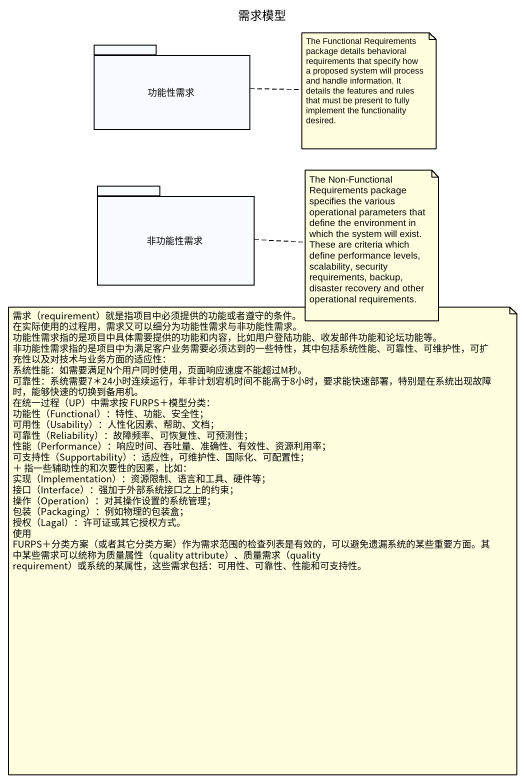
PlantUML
@startuml
title 需求模型
package 功能性需求 {
}
package 非功能性需求 {
}
note right of 功能性需求 : The Functional Requirements package details behavioral requirements that specify how a proposed system will process and handle information. It details the features and rules that must be present to fully implement the functionality desired.
note right of 非功能性需求 : The Non-Functional Requirements package specifies the various operational parameters that define the environment in which the system will exist. These are criteria which define performance levels, scalability, security requirements, backup, disaster recovery and other operational requirements.
note as N3
  需求（requirement）就是指项目中必须提供的功能或者遵守的条件。
  在实际使用的过程用，需求又可以细分为功能性需求与非功能性需求。
  功能性需求指的是项目中具体需要提供的功能和内容，比如用户登陆功能、收发邮件功能和论坛功能等。
  非功能性需求指的是项目中为满足客户业务需要必须达到的一些特性，其中包括系统性能、可靠性、可维护性，可扩充性以及对技术与业务方面的适应性：
  系统性能：如需要满足N个用户同时使用，页面响应速度不能超过M秒。
  可靠性：系统需要7＊24小时连续运行，年非计划宕机时间不能高于8小时，要求能快速部署，特别是在系统出现故障时，能够快速的切换到备用机。
  在统一过程（UP）中需求按 FURPS＋模型分类：
  功能性（Functional）：特性、功能、安全性；
  可用性（Usability）：人性化因素、帮助、文档；
  可靠性（Reliability）：故障频率、可恢复性、可预测性；
  性能（Performance）：响应时间、吞吐量、准确性、有效性、资源利用率；
  可支持性（Supportability）：适应性，可维护性、国际化、可配置性；
  ＋ 指一些辅助性的和次要性的因素，比如：
  实现（Implementation）：资源限制、语言和工具、硬件等；
  接口（Interface）：强加于外部系统接口之上的约束；
  操作（Operation）：对其操作设置的系统管理；
  包装（Packaging）：例如物理的包装盒；
  授权（Lagal）：许可证或其它授权方式。
  使用 FURPS＋分类方案（或者其它分类方案）作为需求范围的检查列表是有效的，可以避免遗漏系统的某些重要方面。其中某些需求可以统称为质量属性（quality attribute）、质量需求（quality requirement）或系统的某属性，这些需求包括：可用性、可靠性、性能和可支持性。
end note
@enduml
